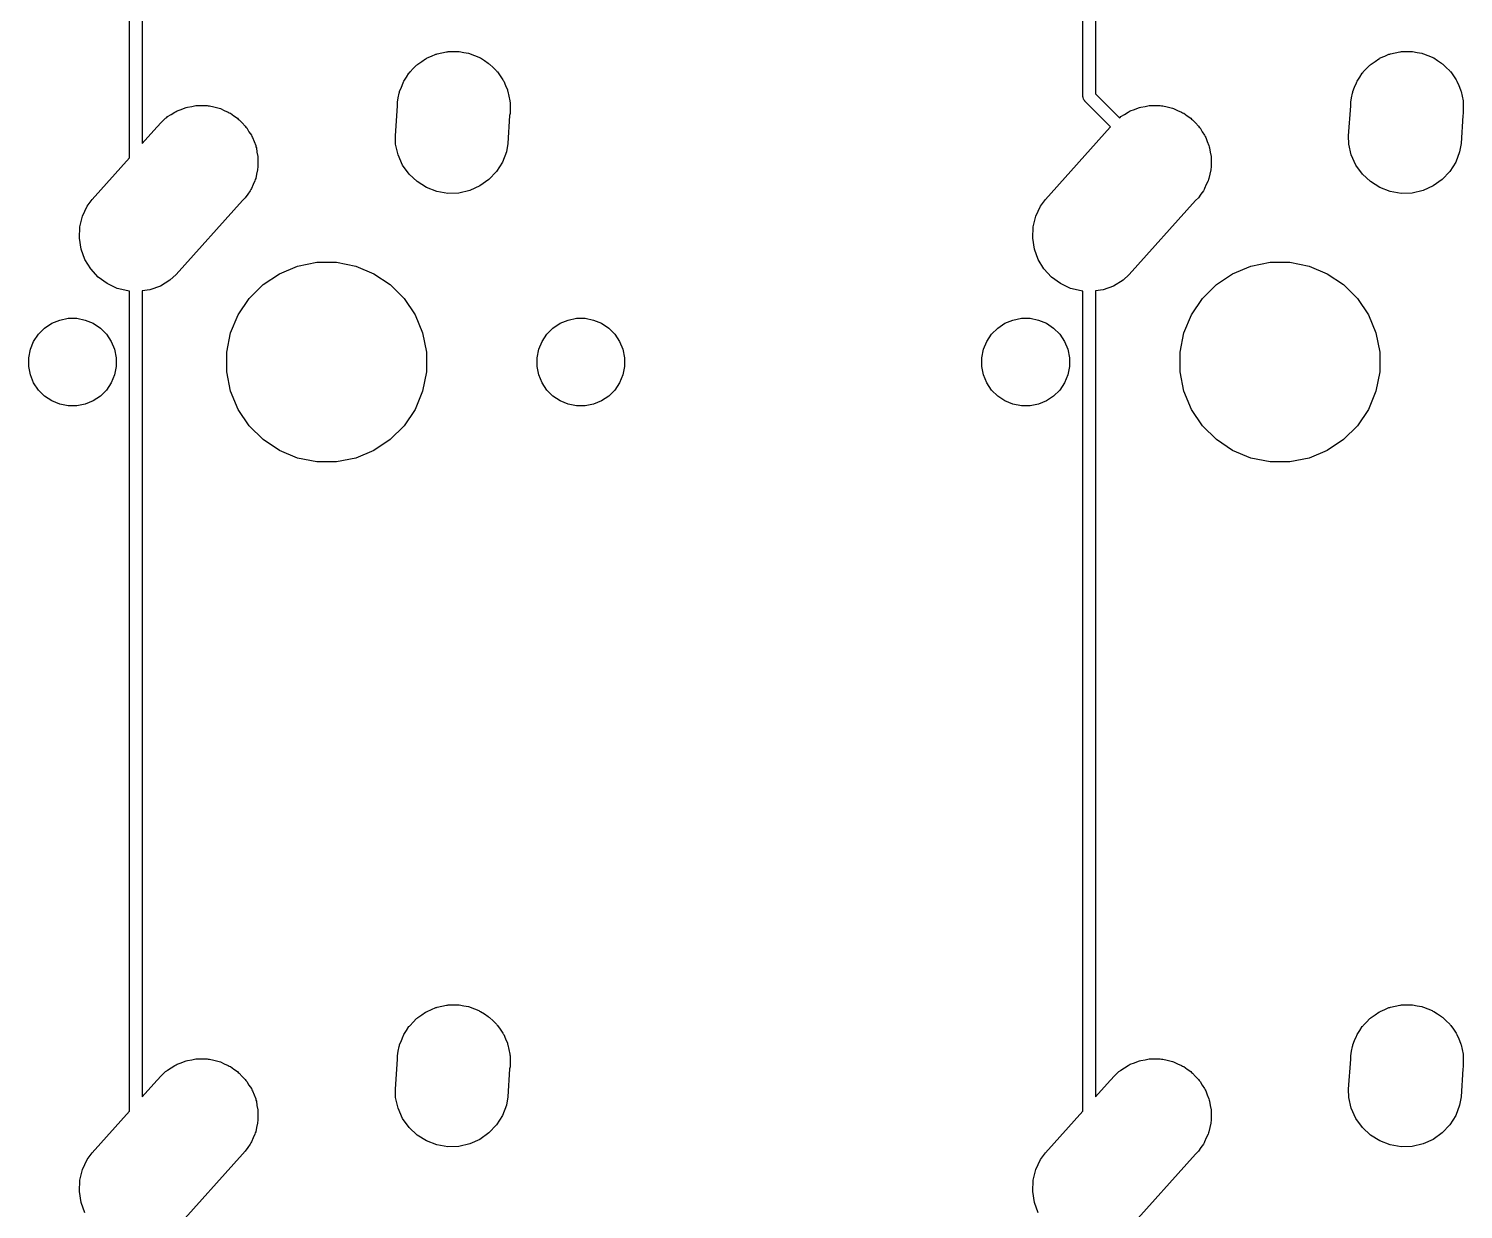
# Model space of a CAD drawing. Extents: x -26.1 to -7.5, y -7.6 to -2.2.
# Drawn here: x -26.079 to -24.951, y -5.636 to -4.708 of the extents above; entities that cross this region are included whole.
import ezdxf

# ---------------------------------------------------------------- set-up
doc = ezdxf.new("R2010")
doc.units = 0
doc.header["$MEASUREMENT"] = 0
doc.layers.add('BLACK', color=7, linetype='CONTINUOUS')

msp = doc.modelspace()

# ---------------------------------------------------------------- linework, layer by layer
at = {"layer": 'BLACK', "linetype": 'CONTINUOUS'}
for p, q in [((-26, -4.80925), (-26, -4.16411)), ((-25.99, -4.16404), (-25.99, -4.79811)), ((-25.25, -4.7607), (-25.25, -4.16411)), ((-25.24, -4.16404), (-25.24, -4.75887)), ((-25.7625, -4.72933), (-25.7592, -4.72781)), ((-25.7592, -4.72781), (-25.7585, -4.72766)), ((-25.7585, -4.72766), (-25.7579, -4.72741)), ((-25.7579, -4.72741), (-25.7543, -4.72669)), ((-25.7543, -4.72669), (-25.7507, -4.72586)), ((-25.7507, -4.72586), (-25.75, -4.72584)), ((-25.75, -4.72584), (-25.7494, -4.72571)), ((-25.7494, -4.72571), (-25.7456, -4.72571)), ((-25.7456, -4.72571), (-25.7419, -4.7256)), ((-25.7419, -4.7256), (-25.7413, -4.72571)), ((-25.7413, -4.72571), (-25.7406, -4.72571)), ((-25.7406, -4.72571), (-25.737, -4.72643)), ((-25.737, -4.72643), (-25.7333, -4.72705)), ((-25.7333, -4.72705), (-25.7327, -4.72728)), ((-25.7327, -4.72728), (-25.7321, -4.72741)), ((-25.7321, -4.72741), (-25.7286, -4.72883)), ((-25.7286, -4.72883), (-25.7252, -4.73015)), ((-25.0125, -4.72933), (-25.0092, -4.72781)), ((-25.0092, -4.72781), (-25.0085, -4.72766)), ((-25.0085, -4.72766), (-25.0079, -4.72741)), ((-25.0079, -4.72741), (-25.0043, -4.72669)), ((-25.0043, -4.72669), (-25.0007, -4.72586)), ((-25.0007, -4.72586), (-25, -4.72584)), ((-25, -4.72584), (-24.9994, -4.72571)), ((-24.9994, -4.72571), (-24.9956, -4.72571)), ((-24.9956, -4.72571), (-24.9919, -4.7256)), ((-24.9919, -4.7256), (-24.9913, -4.72571)), ((-24.9913, -4.72571), (-24.9906, -4.72571)), ((-24.9906, -4.72571), (-24.987, -4.72643)), ((-24.987, -4.72643), (-24.9833, -4.72705)), ((-24.9833, -4.72705), (-24.9827, -4.72728)), ((-24.9827, -4.72728), (-24.9821, -4.72741)), ((-24.9821, -4.72741), (-24.9786, -4.72883)), ((-24.9786, -4.72883), (-24.9752, -4.73015)), ((-25.7794, -4.74177), (-25.7768, -4.73914)), ((-25.7768, -4.73914), (-25.7742, -4.73644)), ((-25.7742, -4.73644), (-25.7737, -4.73606)), ((-25.7737, -4.73606), (-25.7732, -4.7356)), ((-25.7732, -4.7356), (-25.7701, -4.73353)), ((-25.7701, -4.73353), (-25.7671, -4.73138)), ((-25.7671, -4.73138), (-25.7665, -4.73111)), ((-25.7665, -4.73111), (-25.766, -4.73075)), ((-25.766, -4.73075), (-25.7625, -4.72933)), ((-25.7252, -4.73015), (-25.7246, -4.7305)), ((-25.7246, -4.7305), (-25.724, -4.73075)), ((-25.724, -4.73075), (-25.7209, -4.73281)), ((-25.7209, -4.73281), (-25.7178, -4.73478)), ((-25.7178, -4.73478), (-25.7173, -4.73523)), ((-25.7173, -4.73523), (-25.7168, -4.7356)), ((-25.7168, -4.7356), (-25.7141, -4.73822)), ((-25.7141, -4.73822), (-25.7114, -4.74077)), ((-25.0294, -4.74177), (-25.0268, -4.73914)), ((-25.0268, -4.73914), (-25.0242, -4.73644)), ((-25.0242, -4.73644), (-25.0237, -4.73606)), ((-25.0237, -4.73606), (-25.0232, -4.7356)), ((-25.0232, -4.7356), (-25.0201, -4.73353)), ((-25.0201, -4.73353), (-25.0171, -4.73138)), ((-25.0171, -4.73138), (-25.0165, -4.73111)), ((-25.0165, -4.73111), (-25.016, -4.73075)), ((-25.016, -4.73075), (-25.0125, -4.72933)), ((-24.9752, -4.73015), (-24.9746, -4.7305)), ((-24.9746, -4.7305), (-24.974, -4.73075)), ((-24.974, -4.73075), (-24.9709, -4.73281)), ((-24.9709, -4.73281), (-24.9678, -4.73478)), ((-24.9678, -4.73478), (-24.9673, -4.73523)), ((-24.9673, -4.73523), (-24.9668, -4.7356)), ((-24.9668, -4.7356), (-24.9641, -4.73822)), ((-24.9641, -4.73822), (-24.9614, -4.74077)), ((-25.7862, -4.75365), (-25.7848, -4.75018)), ((-25.7848, -4.75018), (-25.7845, -4.74963)), ((-25.7845, -4.74963), (-25.7843, -4.74902)), ((-25.7843, -4.74902), (-25.7822, -4.74593)), ((-25.7822, -4.74593), (-25.7802, -4.74279)), ((-25.7802, -4.74279), (-25.7798, -4.74231)), ((-25.7798, -4.74231), (-25.7794, -4.74177)), ((-25.7114, -4.74077), (-25.7111, -4.7413)), ((-25.7111, -4.7413), (-25.7106, -4.74177)), ((-25.7106, -4.74177), (-25.7085, -4.74485)), ((-25.7085, -4.74485), (-25.7064, -4.74788)), ((-25.7064, -4.74788), (-25.7061, -4.74848)), ((-25.7061, -4.74848), (-25.7057, -4.74902)), ((-25.7057, -4.74902), (-25.7043, -4.75245)), ((-25.0362, -4.75365), (-25.0348, -4.75018)), ((-25.0348, -4.75018), (-25.0345, -4.74963)), ((-25.0345, -4.74963), (-25.0343, -4.74902)), ((-25.0343, -4.74902), (-25.0322, -4.74593)), ((-25.0322, -4.74593), (-25.0302, -4.74279)), ((-25.0302, -4.74279), (-25.0298, -4.74231)), ((-25.0298, -4.74231), (-25.0294, -4.74177)), ((-24.9614, -4.74077), (-24.9611, -4.7413)), ((-24.9611, -4.7413), (-24.9606, -4.74177)), ((-24.9606, -4.74177), (-24.9585, -4.74485)), ((-24.9585, -4.74485), (-24.9564, -4.74788)), ((-24.9564, -4.74788), (-24.9561, -4.74848)), ((-24.9561, -4.74848), (-24.9557, -4.74902)), ((-24.9557, -4.74902), (-24.9543, -4.75245)), ((-25.7893, -4.76564), (-25.7886, -4.76199)), ((-25.7886, -4.76199), (-25.7879, -4.75833)), ((-25.7879, -4.75833), (-25.7877, -4.75772)), ((-25.7877, -4.75772), (-25.7876, -4.75708)), ((-25.7876, -4.75708), (-25.7862, -4.75365)), ((-25.7043, -4.75245), (-25.7028, -4.75584)), ((-25.7028, -4.75584), (-25.7027, -4.75648)), ((-25.7027, -4.75648), (-25.7024, -4.75708)), ((-25.7024, -4.75708), (-25.7017, -4.76072)), ((-25.7017, -4.76072), (-25.7009, -4.76434)), ((-25.25, -4.76094), (-25.25, -4.7607)), ((-25.2499, -4.76192), (-25.25, -4.76094)), ((-25.2496, -4.76287), (-25.2499, -4.76192)), ((-25.2493, -4.76356), (-25.2496, -4.76287)), ((-25.24, -4.75887), (-25.2211, -4.77776)), ((-25.0393, -4.76564), (-25.0386, -4.76199)), ((-25.0386, -4.76199), (-25.0379, -4.75833)), ((-25.0379, -4.75833), (-25.0377, -4.75772)), ((-25.0377, -4.75772), (-25.0376, -4.75708)), ((-25.0376, -4.75708), (-25.0362, -4.75365)), ((-24.9543, -4.75245), (-24.9528, -4.75584)), ((-24.9528, -4.75584), (-24.9527, -4.75648)), ((-24.9527, -4.75648), (-24.9524, -4.75708)), ((-24.9524, -4.75708), (-24.9517, -4.76072)), ((-24.9517, -4.76072), (-24.9509, -4.76434)), ((-25.9672, -4.77515), (-25.9644, -4.77327)), ((-25.9644, -4.77327), (-25.9635, -4.77289)), ((-25.9635, -4.77289), (-25.9627, -4.77238)), ((-25.9627, -4.77238), (-25.9595, -4.77123)), ((-25.9595, -4.77123), (-25.9563, -4.76993)), ((-25.9563, -4.76993), (-25.9554, -4.76974)), ((-25.9554, -4.76974), (-25.9545, -4.7694)), ((-25.9545, -4.7694), (-25.9511, -4.76889)), ((-25.9511, -4.76889), (-25.9478, -4.76823)), ((-25.9478, -4.76823), (-25.9468, -4.76823)), ((-25.9468, -4.76823), (-25.9458, -4.76808)), ((-25.9458, -4.76808), (-25.9424, -4.76823)), ((-25.9424, -4.76823), (-25.9391, -4.76823)), ((-25.9391, -4.76823), (-25.9381, -4.76842)), ((-25.9381, -4.76842), (-25.9371, -4.76846)), ((-25.9371, -4.76846), (-25.9338, -4.76927)), ((-25.9338, -4.76927), (-25.9305, -4.76993)), ((-25.9305, -4.76993), (-25.9296, -4.77031)), ((-25.9296, -4.77031), (-25.9286, -4.77054)), ((-25.9286, -4.77054), (-25.9256, -4.77197)), ((-25.9256, -4.77197), (-25.9224, -4.77327)), ((-25.9224, -4.77327), (-25.9216, -4.77382)), ((-25.9216, -4.77382), (-25.9207, -4.77423)), ((-25.9207, -4.77423), (-25.918, -4.77624)), ((-25.7909, -4.79196), (-25.7893, -4.76847)), ((-25.7893, -4.76847), (-25.7893, -4.76564)), ((-25.7007, -4.77436), (-25.701, -4.77587)), ((-25.7009, -4.76434), (-25.7008, -4.765)), ((-25.7008, -4.765), (-25.7007, -4.76564)), ((-25.7007, -4.76564), (-25.7007, -4.76935)), ((-25.7007, -4.76935), (-25.7007, -4.77088)), ((-25.7007, -4.77088), (-25.7007, -4.77153)), ((-25.7007, -4.77153), (-25.7007, -4.77436)), ((-25.2492, -4.76374), (-25.2493, -4.76356)), ((-25.2486, -4.7645), (-25.2492, -4.76374)), ((-25.2484, -4.76465), (-25.2486, -4.7645)), ((-25.2282, -4.78483), (-25.2484, -4.76465)), ((-25.2172, -4.77515), (-25.2144, -4.77327)), ((-25.2144, -4.77327), (-25.2135, -4.77289)), ((-25.2135, -4.77289), (-25.2127, -4.77238)), ((-25.2127, -4.77238), (-25.2095, -4.77123)), ((-25.2095, -4.77123), (-25.2063, -4.76993)), ((-25.2063, -4.76993), (-25.2054, -4.76974)), ((-25.2054, -4.76974), (-25.2045, -4.7694)), ((-25.2045, -4.7694), (-25.2011, -4.76889)), ((-25.2011, -4.76889), (-25.1978, -4.76823)), ((-25.1978, -4.76823), (-25.1968, -4.76823)), ((-25.1968, -4.76823), (-25.1958, -4.76808)), ((-25.1958, -4.76808), (-25.1924, -4.76823)), ((-25.1924, -4.76823), (-25.1891, -4.76823)), ((-25.1891, -4.76823), (-25.1881, -4.76842)), ((-25.1881, -4.76842), (-25.1871, -4.76846)), ((-25.1871, -4.76846), (-25.1838, -4.76927)), ((-25.1838, -4.76927), (-25.1805, -4.76993)), ((-25.1805, -4.76993), (-25.1796, -4.77031)), ((-25.1796, -4.77031), (-25.1786, -4.77054)), ((-25.1786, -4.77054), (-25.1756, -4.77197)), ((-25.1756, -4.77197), (-25.1724, -4.77327)), ((-25.1724, -4.77327), (-25.1716, -4.77382)), ((-25.1716, -4.77382), (-25.1707, -4.77423)), ((-25.1707, -4.77423), (-25.168, -4.77624)), ((-25.0409, -4.79196), (-25.0393, -4.76847)), ((-25.0393, -4.76847), (-25.0393, -4.76564)), ((-24.9507, -4.77436), (-24.951, -4.77587)), ((-24.9509, -4.76434), (-24.9508, -4.765)), ((-24.9508, -4.765), (-24.9507, -4.76564)), ((-24.9507, -4.76564), (-24.9507, -4.76935)), ((-24.9507, -4.76935), (-24.9507, -4.77088)), ((-24.9507, -4.77088), (-24.9507, -4.77153)), ((-24.9507, -4.77153), (-24.9507, -4.77436)), ((-25.99, -4.79811), (-25.9785, -4.78529)), ((-25.9785, -4.78529), (-25.9778, -4.78429)), ((-25.9778, -4.78429), (-25.9756, -4.78205)), ((-25.9756, -4.78205), (-25.9749, -4.78132)), ((-25.9749, -4.78132), (-25.9741, -4.78051)), ((-25.9741, -4.78051), (-25.9717, -4.77812)), ((-25.9717, -4.77812), (-25.9708, -4.77757)), ((-25.9708, -4.77757), (-25.9701, -4.77691)), ((-25.9701, -4.77691), (-25.9672, -4.77515)), ((-25.918, -4.77624), (-25.9152, -4.77812)), ((-25.9152, -4.77812), (-25.9145, -4.77881)), ((-25.9145, -4.77881), (-25.9137, -4.77939)), ((-25.9137, -4.77939), (-25.9114, -4.78189)), ((-25.9114, -4.78189), (-25.909, -4.78429)), ((-25.909, -4.78429), (-25.9085, -4.7851)), ((-25.9085, -4.7851), (-25.9078, -4.78583)), ((-25.701, -4.77587), (-25.7025, -4.79805)), ((-25.2794, -4.84204), (-25.2285, -4.78529)), ((-25.2285, -4.78529), (-25.2282, -4.78483)), ((-25.2211, -4.77776), (-25.2208, -4.77757)), ((-25.2208, -4.77757), (-25.2201, -4.77691)), ((-25.2201, -4.77691), (-25.2172, -4.77515)), ((-25.168, -4.77624), (-25.1652, -4.77812)), ((-25.1652, -4.77812), (-25.1645, -4.77881)), ((-25.1645, -4.77881), (-25.1637, -4.77939)), ((-25.1637, -4.77939), (-25.1614, -4.78189)), ((-25.1614, -4.78189), (-25.159, -4.78429)), ((-25.159, -4.78429), (-25.1585, -4.7851)), ((-25.1585, -4.7851), (-25.1578, -4.78583)), ((-24.951, -4.77587), (-24.9525, -4.79805)), ((-25.9078, -4.78583), (-25.9061, -4.78873)), ((-25.9061, -4.78873), (-25.9042, -4.79154)), ((-25.9042, -4.79154), (-25.9038, -4.79245)), ((-25.9038, -4.79245), (-25.9033, -4.79329)), ((-25.9033, -4.79329), (-25.9021, -4.79647)), ((-25.9021, -4.79647), (-25.9008, -4.7996)), ((-25.7907, -4.79849), (-25.7909, -4.79196)), ((-25.1578, -4.78583), (-25.1561, -4.78873)), ((-25.1561, -4.78873), (-25.1542, -4.79154)), ((-25.1542, -4.79154), (-25.1538, -4.79245)), ((-25.1538, -4.79245), (-25.1533, -4.79329)), ((-25.1533, -4.79329), (-25.1521, -4.79647)), ((-25.1521, -4.79647), (-25.1508, -4.7996)), ((-25.0407, -4.79849), (-25.0409, -4.79196)), ((-25.9008, -4.7996), (-25.9006, -4.80056)), ((-25.9006, -4.80056), (-25.9003, -4.80149)), ((-25.9003, -4.80149), (-25.8998, -4.80484)), ((-25.8998, -4.80484), (-25.8991, -4.80816)), ((-25.8991, -4.80816), (-25.8991, -4.80914)), ((-25.7888, -4.807), (-25.7907, -4.79849)), ((-25.7852, -4.81496), (-25.7888, -4.807)), ((-25.7036, -4.8045), (-25.7067, -4.81265)), ((-25.7025, -4.79805), (-25.7036, -4.8045)), ((-25.1508, -4.7996), (-25.1506, -4.80056)), ((-25.1506, -4.80056), (-25.1503, -4.80149)), ((-25.1503, -4.80149), (-25.1498, -4.80484)), ((-25.1498, -4.80484), (-25.1491, -4.80816)), ((-25.1491, -4.80816), (-25.1491, -4.80914)), ((-25.0388, -4.807), (-25.0407, -4.79849)), ((-25.0352, -4.81496), (-25.0388, -4.807)), ((-24.9536, -4.8045), (-24.9567, -4.81265)), ((-24.9525, -4.79805), (-24.9536, -4.8045)), ((-26.0294, -4.84204), (-26, -4.80925)), ((-25.8994, -4.81883), (-25.9002, -4.82212)), ((-25.8993, -4.81785), (-25.8994, -4.81883)), ((-25.8991, -4.81688), (-25.8993, -4.81785)), ((-25.8991, -4.80914), (-25.899, -4.81011)), ((-25.899, -4.81011), (-25.8991, -4.8135)), ((-25.8991, -4.8135), (-25.8991, -4.81688)), ((-25.7801, -4.82207), (-25.7852, -4.81496)), ((-25.7067, -4.81265), (-25.7114, -4.82005)), ((-25.1494, -4.81883), (-25.1502, -4.82212)), ((-25.1493, -4.81785), (-25.1494, -4.81883)), ((-25.1491, -4.81688), (-25.1493, -4.81785)), ((-25.1491, -4.80914), (-25.149, -4.81011)), ((-25.149, -4.81011), (-25.1491, -4.8135)), ((-25.1491, -4.8135), (-25.1491, -4.81688)), ((-25.0301, -4.82207), (-25.0352, -4.81496)), ((-24.9567, -4.81265), (-24.9614, -4.82005)), ((-25.9029, -4.83037), (-25.9042, -4.8335)), ((-25.9014, -4.8273), (-25.9029, -4.83037)), ((-25.9012, -4.82635), (-25.9014, -4.8273)), ((-25.9008, -4.82544), (-25.9012, -4.82635)), ((-25.9002, -4.82212), (-25.9008, -4.82544)), ((-25.7738, -4.82805), (-25.7801, -4.82207)), ((-25.7664, -4.83268), (-25.7738, -4.82805)), ((-25.7173, -4.8264), (-25.7245, -4.83145)), ((-25.7114, -4.82005), (-25.7173, -4.8264)), ((-25.1529, -4.83037), (-25.1542, -4.8335)), ((-25.1514, -4.8273), (-25.1529, -4.83037)), ((-25.1512, -4.82635), (-25.1514, -4.8273)), ((-25.1508, -4.82544), (-25.1512, -4.82635)), ((-25.1502, -4.82212), (-25.1508, -4.82544)), ((-25.0238, -4.82805), (-25.0301, -4.82207)), ((-25.0164, -4.83268), (-25.0238, -4.82805)), ((-24.9673, -4.8264), (-24.9745, -4.83145)), ((-24.9614, -4.82005), (-24.9673, -4.8264)), ((-26.0333, -4.84731), (-26.0294, -4.84204)), ((-25.909, -4.84075), (-25.9113, -4.84299)), ((-25.9071, -4.83794), (-25.909, -4.84075)), ((-25.9051, -4.83521), (-25.9071, -4.83794)), ((-25.9047, -4.83432), (-25.9051, -4.83521)), ((-25.9042, -4.8335), (-25.9047, -4.83432)), ((-25.7582, -4.83578), (-25.7664, -4.83268)), ((-25.7496, -4.83723), (-25.7582, -4.83578)), ((-25.7409, -4.83698), (-25.7496, -4.83723)), ((-25.7324, -4.83503), (-25.7409, -4.83698)), ((-25.7245, -4.83145), (-25.7324, -4.83503)), ((-25.2833, -4.84731), (-25.2794, -4.84204)), ((-25.159, -4.84075), (-25.1613, -4.84299)), ((-25.1571, -4.83794), (-25.159, -4.84075)), ((-25.1551, -4.83521), (-25.1571, -4.83794)), ((-25.1547, -4.83432), (-25.1551, -4.83521)), ((-25.1542, -4.8335), (-25.1547, -4.83432)), ((-25.0082, -4.83578), (-25.0164, -4.83268)), ((-24.9996, -4.83723), (-25.0082, -4.83578)), ((-24.9909, -4.83698), (-24.9996, -4.83723)), ((-24.9824, -4.83503), (-24.9909, -4.83698)), ((-24.9745, -4.83145), (-24.9824, -4.83503)), ((-26.037, -4.85522), (-26.0333, -4.84731)), ((-25.9113, -4.84299), (-25.9635, -4.9012)), ((-25.287, -4.85522), (-25.2833, -4.84731)), ((-25.1613, -4.84299), (-25.2135, -4.9012)), ((-26.0394, -4.87241), (-26.0391, -4.86369)), ((-26.0391, -4.86369), (-26.037, -4.85522)), ((-25.2894, -4.87241), (-25.2891, -4.86369)), ((-25.2891, -4.86369), (-25.287, -4.85522)), ((-26.0381, -4.88103), (-26.0394, -4.87241)), ((-25.2881, -4.88103), (-25.2894, -4.87241)), ((-26.0351, -4.88923), (-26.0381, -4.88103)), ((-25.2851, -4.88923), (-25.2881, -4.88103)), ((-26.0306, -4.89669), (-26.0351, -4.88923)), ((-26.0247, -4.90313), (-26.0306, -4.89669)), ((-25.8822, -4.90043), (-25.8679, -4.89452)), ((-25.8679, -4.89452), (-25.8527, -4.8915)), ((-25.8527, -4.8915), (-25.8373, -4.8915)), ((-25.8373, -4.8915), (-25.8221, -4.89452)), ((-25.8221, -4.89452), (-25.8078, -4.90043)), ((-25.2806, -4.89669), (-25.2851, -4.88923)), ((-25.2747, -4.90313), (-25.2806, -4.89669)), ((-25.1322, -4.90043), (-25.1179, -4.89452)), ((-25.1179, -4.89452), (-25.1027, -4.8915)), ((-25.1027, -4.8915), (-25.0873, -4.8915)), ((-25.0873, -4.8915), (-25.0721, -4.89452)), ((-25.0721, -4.89452), (-25.0578, -4.90043)), ((-26.0177, -4.90829), (-26.0247, -4.90313)), ((-26.0098, -4.91198), (-26.0177, -4.90829)), ((-25.9683, -4.90561), (-25.9758, -4.91014)), ((-25.9635, -4.9012), (-25.9683, -4.90561)), ((-25.906, -4.91996), (-25.895, -4.90903)), ((-25.895, -4.90903), (-25.8822, -4.90043)), ((-25.8078, -4.90043), (-25.795, -4.90903)), ((-25.795, -4.90903), (-25.784, -4.91996)), ((-25.2677, -4.90829), (-25.2747, -4.90313)), ((-25.2598, -4.91198), (-25.2677, -4.90829)), ((-25.2183, -4.90561), (-25.2258, -4.91014)), ((-25.2135, -4.9012), (-25.2183, -4.90561)), ((-25.156, -4.91996), (-25.145, -4.90903)), ((-25.145, -4.90903), (-25.1322, -4.90043)), ((-25.0578, -4.90043), (-25.045, -4.90903)), ((-25.045, -4.90903), (-25.034, -4.91996)), ((-26.0013, -4.91406), (-26.0098, -4.91198)), ((-26, -4.91411), (-26.0013, -4.91406)), ((-26, -5.55925), (-26, -4.91411)), ((-25.984, -4.91312), (-25.99, -4.91404)), ((-25.99, -4.91404), (-25.99, -5.54811)), ((-25.9758, -4.91014), (-25.984, -4.91312)), ((-25.9146, -4.93282), (-25.906, -4.91996)), ((-25.784, -4.91996), (-25.7754, -4.93282)), ((-25.2513, -4.91406), (-25.2598, -4.91198)), ((-25.25, -4.91411), (-25.2513, -4.91406)), ((-25.25, -5.55925), (-25.25, -4.91411)), ((-25.234, -4.91312), (-25.24, -4.91404)), ((-25.24, -4.91404), (-25.24, -5.54811)), ((-25.2258, -4.91014), (-25.234, -4.91312)), ((-25.1646, -4.93282), (-25.156, -4.91996)), ((-25.034, -4.91996), (-25.0254, -4.93282)), ((-26.0718, -4.94804), (-26.067, -4.94324)), ((-26.067, -4.94324), (-26.0613, -4.93947)), ((-26.0613, -4.93947), (-26.055, -4.93688)), ((-26.055, -4.93688), (-26.0484, -4.93555)), ((-26.0484, -4.93555), (-26.0416, -4.93555)), ((-26.0416, -4.93555), (-26.035, -4.93688)), ((-26.035, -4.93688), (-26.0287, -4.93947)), ((-26.0287, -4.93947), (-26.023, -4.94324)), ((-26.023, -4.94324), (-26.0182, -4.94804)), ((-25.9205, -4.9471), (-25.9146, -4.93282)), ((-25.7754, -4.93282), (-25.7695, -4.9471)), ((-25.6718, -4.94804), (-25.667, -4.94324)), ((-25.667, -4.94324), (-25.6613, -4.93947)), ((-25.6613, -4.93947), (-25.655, -4.93688)), ((-25.655, -4.93688), (-25.6484, -4.93555)), ((-25.6484, -4.93555), (-25.6416, -4.93555)), ((-25.6416, -4.93555), (-25.635, -4.93688)), ((-25.635, -4.93688), (-25.6287, -4.93947)), ((-25.6287, -4.93947), (-25.623, -4.94324)), ((-25.623, -4.94324), (-25.6182, -4.94804)), ((-25.3218, -4.94804), (-25.317, -4.94324)), ((-25.317, -4.94324), (-25.3113, -4.93947)), ((-25.3113, -4.93947), (-25.305, -4.93688)), ((-25.305, -4.93688), (-25.2984, -4.93555)), ((-25.2984, -4.93555), (-25.2916, -4.93555)), ((-25.2916, -4.93555), (-25.285, -4.93688)), ((-25.285, -4.93688), (-25.2787, -4.93947)), ((-25.2787, -4.93947), (-25.273, -4.94324)), ((-25.273, -4.94324), (-25.2682, -4.94804)), ((-25.1705, -4.9471), (-25.1646, -4.93282)), ((-25.0254, -4.93282), (-25.0195, -4.9471)), ((-26.0781, -4.95995), (-26.0755, -4.95368)), ((-26.0755, -4.95368), (-26.0718, -4.94804)), ((-26.0182, -4.94804), (-26.0145, -4.95368)), ((-26.0145, -4.95368), (-26.0119, -4.95995)), ((-25.9235, -4.96227), (-25.9205, -4.9471)), ((-25.7695, -4.9471), (-25.7665, -4.96227)), ((-25.6781, -4.95995), (-25.6755, -4.95368)), ((-25.6755, -4.95368), (-25.6718, -4.94804)), ((-25.6182, -4.94804), (-25.6145, -4.95368)), ((-25.6145, -4.95368), (-25.6119, -4.95995)), ((-25.3281, -4.95995), (-25.3255, -4.95368)), ((-25.3255, -4.95368), (-25.3218, -4.94804)), ((-25.2682, -4.94804), (-25.2645, -4.95368)), ((-25.2645, -4.95368), (-25.2619, -4.95995)), ((-25.1735, -4.96227), (-25.1705, -4.9471)), ((-25.0195, -4.9471), (-25.0165, -4.96227)), ((-26.0794, -4.96661), (-26.0781, -4.95995)), ((-26.0119, -4.95995), (-26.0106, -4.96661)), ((-25.9235, -4.97773), (-25.9235, -4.96227)), ((-25.7665, -4.96227), (-25.7665, -4.97773)), ((-25.6794, -4.96661), (-25.6781, -4.95995)), ((-25.6119, -4.95995), (-25.6106, -4.96661)), ((-25.3294, -4.96661), (-25.3281, -4.95995)), ((-25.2619, -4.95995), (-25.2606, -4.96661)), ((-25.1735, -4.97773), (-25.1735, -4.96227)), ((-25.0165, -4.96227), (-25.0165, -4.97773)), ((-26.0794, -4.97339), (-26.0794, -4.96661)), ((-26.0781, -4.98005), (-26.0794, -4.97339)), ((-26.0106, -4.97339), (-26.0119, -4.98005)), ((-26.0106, -4.96661), (-26.0106, -4.97339)), ((-25.6794, -4.97339), (-25.6794, -4.96661)), ((-25.6781, -4.98005), (-25.6794, -4.97339)), ((-25.6106, -4.97339), (-25.6119, -4.98005)), ((-25.6106, -4.96661), (-25.6106, -4.97339)), ((-25.3294, -4.97339), (-25.3294, -4.96661)), ((-25.3281, -4.98005), (-25.3294, -4.97339)), ((-25.2606, -4.97339), (-25.2619, -4.98005)), ((-25.2606, -4.96661), (-25.2606, -4.97339)), ((-26.0755, -4.98632), (-26.0781, -4.98005)), ((-26.0718, -4.99196), (-26.0755, -4.98632)), ((-26.0145, -4.98632), (-26.0182, -4.99196)), ((-26.0119, -4.98005), (-26.0145, -4.98632)), ((-25.9205, -4.9929), (-25.9235, -4.97773)), ((-25.7665, -4.97773), (-25.7695, -4.9929)), ((-25.6755, -4.98632), (-25.6781, -4.98005)), ((-25.6718, -4.99196), (-25.6755, -4.98632)), ((-25.6145, -4.98632), (-25.6182, -4.99196)), ((-25.6119, -4.98005), (-25.6145, -4.98632)), ((-25.3255, -4.98632), (-25.3281, -4.98005)), ((-25.3218, -4.99196), (-25.3255, -4.98632)), ((-25.2645, -4.98632), (-25.2682, -4.99196)), ((-25.2619, -4.98005), (-25.2645, -4.98632)), ((-25.1705, -4.9929), (-25.1735, -4.97773)), ((-25.0165, -4.97773), (-25.0195, -4.9929)), ((-26.067, -4.99676), (-26.0718, -4.99196)), ((-26.0613, -5.00053), (-26.067, -4.99676)), ((-26.023, -4.99676), (-26.0287, -5.00053)), ((-26.0182, -4.99196), (-26.023, -4.99676)), ((-25.9146, -5.00718), (-25.9205, -4.9929)), ((-25.7695, -4.9929), (-25.7754, -5.00718)), ((-25.667, -4.99676), (-25.6718, -4.99196)), ((-25.6613, -5.00053), (-25.667, -4.99676)), ((-25.623, -4.99676), (-25.6287, -5.00053)), ((-25.6182, -4.99196), (-25.623, -4.99676)), ((-25.317, -4.99676), (-25.3218, -4.99196)), ((-25.3113, -5.00053), (-25.317, -4.99676)), ((-25.273, -4.99676), (-25.2787, -5.00053)), ((-25.2682, -4.99196), (-25.273, -4.99676)), ((-25.1646, -5.00718), (-25.1705, -4.9929)), ((-25.0195, -4.9929), (-25.0254, -5.00718)), ((-26.055, -5.00312), (-26.0613, -5.00053)), ((-26.0484, -5.00445), (-26.055, -5.00312)), ((-26.0416, -5.00445), (-26.0484, -5.00445)), ((-26.035, -5.00312), (-26.0416, -5.00445)), ((-26.0287, -5.00053), (-26.035, -5.00312)), ((-25.906, -5.02004), (-25.9146, -5.00718)), ((-25.7754, -5.00718), (-25.784, -5.02004)), ((-25.655, -5.00312), (-25.6613, -5.00053)), ((-25.6484, -5.00445), (-25.655, -5.00312)), ((-25.6416, -5.00445), (-25.6484, -5.00445)), ((-25.635, -5.00312), (-25.6416, -5.00445)), ((-25.6287, -5.00053), (-25.635, -5.00312)), ((-25.305, -5.00312), (-25.3113, -5.00053)), ((-25.2984, -5.00445), (-25.305, -5.00312)), ((-25.2916, -5.00445), (-25.2984, -5.00445)), ((-25.285, -5.00312), (-25.2916, -5.00445)), ((-25.2787, -5.00053), (-25.285, -5.00312)), ((-25.156, -5.02004), (-25.1646, -5.00718)), ((-25.0254, -5.00718), (-25.034, -5.02004)), ((-25.895, -5.03097), (-25.906, -5.02004)), ((-25.784, -5.02004), (-25.795, -5.03097)), ((-25.145, -5.03097), (-25.156, -5.02004)), ((-25.034, -5.02004), (-25.045, -5.03097)), ((-25.8822, -5.03957), (-25.895, -5.03097)), ((-25.795, -5.03097), (-25.8078, -5.03957)), ((-25.1322, -5.03957), (-25.145, -5.03097)), ((-25.045, -5.03097), (-25.0578, -5.03957)), ((-25.8679, -5.04548), (-25.8822, -5.03957)), ((-25.8078, -5.03957), (-25.8221, -5.04548)), ((-25.1179, -5.04548), (-25.1322, -5.03957)), ((-25.0578, -5.03957), (-25.0721, -5.04548)), ((-25.8527, -5.0485), (-25.8679, -5.04548)), ((-25.8373, -5.0485), (-25.8527, -5.0485)), ((-25.8221, -5.04548), (-25.8373, -5.0485)), ((-25.1027, -5.0485), (-25.1179, -5.04548)), ((-25.0873, -5.0485), (-25.1027, -5.0485)), ((-25.0721, -5.04548), (-25.0873, -5.0485)), ((-25.7732, -5.4856), (-25.7701, -5.48353)), ((-25.7701, -5.48353), (-25.7671, -5.48138)), ((-25.7671, -5.48138), (-25.7665, -5.48111)), ((-25.7665, -5.48111), (-25.766, -5.48075)), ((-25.766, -5.48075), (-25.7625, -5.47933)), ((-25.7625, -5.47933), (-25.7592, -5.47781)), ((-25.7592, -5.47781), (-25.7585, -5.47766)), ((-25.7585, -5.47766), (-25.7579, -5.47741)), ((-25.7579, -5.47741), (-25.7543, -5.47669)), ((-25.7543, -5.47669), (-25.7507, -5.47586)), ((-25.7507, -5.47586), (-25.75, -5.47584)), ((-25.75, -5.47584), (-25.7494, -5.47571)), ((-25.7494, -5.47571), (-25.7456, -5.47571)), ((-25.7456, -5.47571), (-25.7419, -5.4756)), ((-25.7419, -5.4756), (-25.7413, -5.47571)), ((-25.7413, -5.47571), (-25.7406, -5.47571)), ((-25.7406, -5.47571), (-25.737, -5.47643)), ((-25.737, -5.47643), (-25.7333, -5.47705)), ((-25.7333, -5.47705), (-25.7327, -5.47728)), ((-25.7327, -5.47728), (-25.7321, -5.47741)), ((-25.7321, -5.47741), (-25.7286, -5.47883)), ((-25.7286, -5.47883), (-25.7252, -5.48015)), ((-25.7252, -5.48015), (-25.7246, -5.4805)), ((-25.7246, -5.4805), (-25.724, -5.48075)), ((-25.724, -5.48075), (-25.7209, -5.48281)), ((-25.7209, -5.48281), (-25.7178, -5.48478)), ((-25.7178, -5.48478), (-25.7173, -5.48523)), ((-25.7173, -5.48523), (-25.7168, -5.4856)), ((-25.0232, -5.4856), (-25.0201, -5.48353)), ((-25.0201, -5.48353), (-25.0171, -5.48138)), ((-25.0171, -5.48138), (-25.0165, -5.48111)), ((-25.0165, -5.48111), (-25.016, -5.48075)), ((-25.016, -5.48075), (-25.0125, -5.47933)), ((-25.0125, -5.47933), (-25.0092, -5.47781)), ((-25.0092, -5.47781), (-25.0085, -5.47766)), ((-25.0085, -5.47766), (-25.0079, -5.47741)), ((-25.0079, -5.47741), (-25.0043, -5.47669)), ((-25.0043, -5.47669), (-25.0007, -5.47586)), ((-25.0007, -5.47586), (-25, -5.47584)), ((-25, -5.47584), (-24.9994, -5.47571)), ((-24.9994, -5.47571), (-24.9956, -5.47571)), ((-24.9956, -5.47571), (-24.9919, -5.4756)), ((-24.9919, -5.4756), (-24.9913, -5.47571)), ((-24.9913, -5.47571), (-24.9906, -5.47571)), ((-24.9906, -5.47571), (-24.987, -5.47643)), ((-24.987, -5.47643), (-24.9833, -5.47705)), ((-24.9833, -5.47705), (-24.9827, -5.47728)), ((-24.9827, -5.47728), (-24.9821, -5.47741)), ((-24.9821, -5.47741), (-24.9786, -5.47883)), ((-24.9786, -5.47883), (-24.9752, -5.48015)), ((-24.9752, -5.48015), (-24.9746, -5.4805)), ((-24.9746, -5.4805), (-24.974, -5.48075)), ((-24.974, -5.48075), (-24.9709, -5.48281)), ((-24.9709, -5.48281), (-24.9678, -5.48478)), ((-24.9678, -5.48478), (-24.9673, -5.48523)), ((-24.9673, -5.48523), (-24.9668, -5.4856)), ((-25.7843, -5.49902), (-25.7822, -5.49593)), ((-25.7822, -5.49593), (-25.7802, -5.49279)), ((-25.7802, -5.49279), (-25.7798, -5.49231)), ((-25.7798, -5.49231), (-25.7794, -5.49177)), ((-25.7794, -5.49177), (-25.7768, -5.48914)), ((-25.7768, -5.48914), (-25.7742, -5.48644)), ((-25.7742, -5.48644), (-25.7737, -5.48606)), ((-25.7737, -5.48606), (-25.7732, -5.4856)), ((-25.7168, -5.4856), (-25.7141, -5.48822)), ((-25.7141, -5.48822), (-25.7114, -5.49077)), ((-25.7114, -5.49077), (-25.7111, -5.4913)), ((-25.7111, -5.4913), (-25.7106, -5.49177)), ((-25.7106, -5.49177), (-25.7085, -5.49485)), ((-25.7085, -5.49485), (-25.7064, -5.49788)), ((-25.0343, -5.49902), (-25.0322, -5.49593)), ((-25.0322, -5.49593), (-25.0302, -5.49279)), ((-25.0302, -5.49279), (-25.0298, -5.49231)), ((-25.0298, -5.49231), (-25.0294, -5.49177)), ((-25.0294, -5.49177), (-25.0268, -5.48914)), ((-25.0268, -5.48914), (-25.0242, -5.48644)), ((-25.0242, -5.48644), (-25.0237, -5.48606)), ((-25.0237, -5.48606), (-25.0232, -5.4856)), ((-24.9668, -5.4856), (-24.9641, -5.48822)), ((-24.9641, -5.48822), (-24.9614, -5.49077)), ((-24.9614, -5.49077), (-24.9611, -5.4913)), ((-24.9611, -5.4913), (-24.9606, -5.49177)), ((-24.9606, -5.49177), (-24.9585, -5.49485)), ((-24.9585, -5.49485), (-24.9564, -5.49788)), ((-25.7879, -5.50833), (-25.7877, -5.50772)), ((-25.7877, -5.50772), (-25.7876, -5.50708)), ((-25.7876, -5.50708), (-25.7862, -5.50365)), ((-25.7862, -5.50365), (-25.7848, -5.50018)), ((-25.7848, -5.50018), (-25.7845, -5.49963)), ((-25.7845, -5.49963), (-25.7843, -5.49902)), ((-25.7064, -5.49788), (-25.7061, -5.49848)), ((-25.7061, -5.49848), (-25.7057, -5.49902)), ((-25.7057, -5.49902), (-25.7043, -5.50245)), ((-25.7043, -5.50245), (-25.7028, -5.50584)), ((-25.7028, -5.50584), (-25.7027, -5.50648)), ((-25.7027, -5.50648), (-25.7024, -5.50708)), ((-25.7024, -5.50708), (-25.7017, -5.51072)), ((-25.0379, -5.50833), (-25.0377, -5.50772)), ((-25.0377, -5.50772), (-25.0376, -5.50708)), ((-25.0376, -5.50708), (-25.0362, -5.50365)), ((-25.0362, -5.50365), (-25.0348, -5.50018)), ((-25.0348, -5.50018), (-25.0345, -5.49963)), ((-25.0345, -5.49963), (-25.0343, -5.49902)), ((-24.9564, -5.49788), (-24.9561, -5.49848)), ((-24.9561, -5.49848), (-24.9557, -5.49902)), ((-24.9557, -5.49902), (-24.9543, -5.50245)), ((-24.9543, -5.50245), (-24.9528, -5.50584)), ((-24.9528, -5.50584), (-24.9527, -5.50648)), ((-24.9527, -5.50648), (-24.9524, -5.50708)), ((-24.9524, -5.50708), (-24.9517, -5.51072)), ((-25.9545, -5.5194), (-25.9511, -5.51889)), ((-25.9511, -5.51889), (-25.9478, -5.51823)), ((-25.9478, -5.51823), (-25.9468, -5.51823)), ((-25.9468, -5.51823), (-25.9458, -5.51808)), ((-25.9458, -5.51808), (-25.9424, -5.51823)), ((-25.9424, -5.51823), (-25.9391, -5.51823)), ((-25.9391, -5.51823), (-25.9381, -5.51842)), ((-25.9381, -5.51842), (-25.9371, -5.51846)), ((-25.9371, -5.51846), (-25.9338, -5.51927)), ((-25.9338, -5.51927), (-25.9305, -5.51993)), ((-25.7909, -5.54196), (-25.7893, -5.51847)), ((-25.7893, -5.51564), (-25.7886, -5.51199)), ((-25.7893, -5.51847), (-25.7893, -5.51564)), ((-25.7886, -5.51199), (-25.7879, -5.50833)), ((-25.7017, -5.51072), (-25.7009, -5.51434)), ((-25.7009, -5.51434), (-25.7008, -5.515)), ((-25.7008, -5.515), (-25.7007, -5.51564)), ((-25.7007, -5.51564), (-25.7007, -5.51935)), ((-25.2045, -5.5194), (-25.2011, -5.51889)), ((-25.2011, -5.51889), (-25.1978, -5.51823)), ((-25.1978, -5.51823), (-25.1968, -5.51823)), ((-25.1968, -5.51823), (-25.1958, -5.51808)), ((-25.1958, -5.51808), (-25.1924, -5.51823)), ((-25.1924, -5.51823), (-25.1891, -5.51823)), ((-25.1891, -5.51823), (-25.1881, -5.51842)), ((-25.1881, -5.51842), (-25.1871, -5.51846)), ((-25.1871, -5.51846), (-25.1838, -5.51927)), ((-25.1838, -5.51927), (-25.1805, -5.51993)), ((-25.0409, -5.54196), (-25.0393, -5.51847)), ((-25.0393, -5.51564), (-25.0386, -5.51199)), ((-25.0393, -5.51847), (-25.0393, -5.51564)), ((-25.0386, -5.51199), (-25.0379, -5.50833)), ((-24.9517, -5.51072), (-24.9509, -5.51434)), ((-24.9509, -5.51434), (-24.9508, -5.515)), ((-24.9508, -5.515), (-24.9507, -5.51564)), ((-24.9507, -5.51564), (-24.9507, -5.51935)), ((-25.9749, -5.53132), (-25.9741, -5.53051)), ((-25.9741, -5.53051), (-25.9717, -5.52812)), ((-25.9717, -5.52812), (-25.9708, -5.52757)), ((-25.9708, -5.52757), (-25.9701, -5.52691)), ((-25.9701, -5.52691), (-25.9672, -5.52515)), ((-25.9672, -5.52515), (-25.9644, -5.52327)), ((-25.9644, -5.52327), (-25.9635, -5.52289)), ((-25.9635, -5.52289), (-25.9627, -5.52238)), ((-25.9627, -5.52238), (-25.9595, -5.52123)), ((-25.9595, -5.52123), (-25.9563, -5.51993)), ((-25.9563, -5.51993), (-25.9554, -5.51974)), ((-25.9554, -5.51974), (-25.9545, -5.5194)), ((-25.9305, -5.51993), (-25.9296, -5.52031)), ((-25.9296, -5.52031), (-25.9286, -5.52054)), ((-25.9286, -5.52054), (-25.9256, -5.52197)), ((-25.9256, -5.52197), (-25.9224, -5.52327)), ((-25.9224, -5.52327), (-25.9216, -5.52382)), ((-25.9216, -5.52382), (-25.9207, -5.52423)), ((-25.9207, -5.52423), (-25.918, -5.52624)), ((-25.918, -5.52624), (-25.9152, -5.52812)), ((-25.9152, -5.52812), (-25.9145, -5.52881)), ((-25.9145, -5.52881), (-25.9137, -5.52939)), ((-25.9137, -5.52939), (-25.9114, -5.53189)), ((-25.701, -5.52587), (-25.7025, -5.54805)), ((-25.7007, -5.52436), (-25.701, -5.52587)), ((-25.7007, -5.51935), (-25.7007, -5.52088)), ((-25.7007, -5.52088), (-25.7007, -5.52153)), ((-25.7007, -5.52153), (-25.7007, -5.52436)), ((-25.2249, -5.53132), (-25.2241, -5.53051)), ((-25.2241, -5.53051), (-25.2217, -5.52812)), ((-25.2217, -5.52812), (-25.2208, -5.52757)), ((-25.2208, -5.52757), (-25.2201, -5.52691)), ((-25.2201, -5.52691), (-25.2172, -5.52515)), ((-25.2172, -5.52515), (-25.2144, -5.52327)), ((-25.2144, -5.52327), (-25.2135, -5.52289)), ((-25.2135, -5.52289), (-25.2127, -5.52238)), ((-25.2127, -5.52238), (-25.2095, -5.52123)), ((-25.2095, -5.52123), (-25.2063, -5.51993)), ((-25.2063, -5.51993), (-25.2054, -5.51974)), ((-25.2054, -5.51974), (-25.2045, -5.5194)), ((-25.1805, -5.51993), (-25.1796, -5.52031)), ((-25.1796, -5.52031), (-25.1786, -5.52054)), ((-25.1786, -5.52054), (-25.1756, -5.52197)), ((-25.1756, -5.52197), (-25.1724, -5.52327)), ((-25.1724, -5.52327), (-25.1716, -5.52382)), ((-25.1716, -5.52382), (-25.1707, -5.52423)), ((-25.1707, -5.52423), (-25.168, -5.52624)), ((-25.168, -5.52624), (-25.1652, -5.52812)), ((-25.1652, -5.52812), (-25.1645, -5.52881)), ((-25.1645, -5.52881), (-25.1637, -5.52939)), ((-25.1637, -5.52939), (-25.1614, -5.53189)), ((-24.951, -5.52587), (-24.9525, -5.54805)), ((-24.9507, -5.52436), (-24.951, -5.52587)), ((-24.9507, -5.51935), (-24.9507, -5.52088)), ((-24.9507, -5.52088), (-24.9507, -5.52153)), ((-24.9507, -5.52153), (-24.9507, -5.52436)), ((-25.99, -5.54811), (-25.9785, -5.53529)), ((-25.9785, -5.53529), (-25.9778, -5.53429)), ((-25.9778, -5.53429), (-25.9756, -5.53205)), ((-25.9756, -5.53205), (-25.9749, -5.53132)), ((-25.9114, -5.53189), (-25.909, -5.53429)), ((-25.909, -5.53429), (-25.9085, -5.5351)), ((-25.9085, -5.5351), (-25.9078, -5.53583)), ((-25.9078, -5.53583), (-25.9061, -5.53873)), ((-25.9061, -5.53873), (-25.9042, -5.54154)), ((-25.9042, -5.54154), (-25.9038, -5.54245)), ((-25.24, -5.54811), (-25.2285, -5.53529)), ((-25.2285, -5.53529), (-25.2278, -5.53429)), ((-25.2278, -5.53429), (-25.2256, -5.53205)), ((-25.2256, -5.53205), (-25.2249, -5.53132)), ((-25.1614, -5.53189), (-25.159, -5.53429)), ((-25.159, -5.53429), (-25.1585, -5.5351)), ((-25.1585, -5.5351), (-25.1578, -5.53583)), ((-25.1578, -5.53583), (-25.1561, -5.53873)), ((-25.1561, -5.53873), (-25.1542, -5.54154)), ((-25.1542, -5.54154), (-25.1538, -5.54245)), ((-25.9038, -5.54245), (-25.9033, -5.54329)), ((-25.9033, -5.54329), (-25.9021, -5.54647)), ((-25.9021, -5.54647), (-25.9008, -5.5496)), ((-25.9008, -5.5496), (-25.9006, -5.55056)), ((-25.9006, -5.55056), (-25.9003, -5.55149)), ((-25.9003, -5.55149), (-25.8998, -5.55484)), ((-25.7907, -5.54849), (-25.7909, -5.54196)), ((-25.7888, -5.557), (-25.7907, -5.54849)), ((-25.7025, -5.54805), (-25.7036, -5.5545)), ((-25.1538, -5.54245), (-25.1533, -5.54329)), ((-25.1533, -5.54329), (-25.1521, -5.54647)), ((-25.1521, -5.54647), (-25.1508, -5.5496)), ((-25.1508, -5.5496), (-25.1506, -5.55056)), ((-25.1506, -5.55056), (-25.1503, -5.55149)), ((-25.1503, -5.55149), (-25.1498, -5.55484)), ((-25.0407, -5.54849), (-25.0409, -5.54196)), ((-25.0388, -5.557), (-25.0407, -5.54849)), ((-24.9525, -5.54805), (-24.9536, -5.5545)), ((-26.0294, -5.59204), (-26, -5.55925)), ((-25.8998, -5.55484), (-25.8991, -5.55816)), ((-25.8991, -5.55816), (-25.8991, -5.55914)), ((-25.8991, -5.55914), (-25.899, -5.56011)), ((-25.899, -5.56011), (-25.8991, -5.5635)), ((-25.8991, -5.5635), (-25.8991, -5.56688)), ((-25.7852, -5.56496), (-25.7888, -5.557)), ((-25.7067, -5.56265), (-25.7114, -5.57005)), ((-25.7036, -5.5545), (-25.7067, -5.56265)), ((-25.2794, -5.59204), (-25.25, -5.55925)), ((-25.1498, -5.55484), (-25.1491, -5.55816)), ((-25.1491, -5.55816), (-25.1491, -5.55914)), ((-25.1491, -5.55914), (-25.149, -5.56011)), ((-25.149, -5.56011), (-25.1491, -5.5635)), ((-25.1491, -5.5635), (-25.1491, -5.56688)), ((-25.0352, -5.56496), (-25.0388, -5.557)), ((-24.9567, -5.56265), (-24.9614, -5.57005)), ((-24.9536, -5.5545), (-24.9567, -5.56265)), ((-25.9008, -5.57544), (-25.9012, -5.57635)), ((-25.9002, -5.57212), (-25.9008, -5.57544)), ((-25.8994, -5.56883), (-25.9002, -5.57212)), ((-25.8993, -5.56785), (-25.8994, -5.56883)), ((-25.8991, -5.56688), (-25.8993, -5.56785)), ((-25.7801, -5.57207), (-25.7852, -5.56496)), ((-25.7738, -5.57805), (-25.7801, -5.57207)), ((-25.7114, -5.57005), (-25.7173, -5.5764)), ((-25.1508, -5.57544), (-25.1512, -5.57635)), ((-25.1502, -5.57212), (-25.1508, -5.57544)), ((-25.1494, -5.56883), (-25.1502, -5.57212)), ((-25.1493, -5.56785), (-25.1494, -5.56883)), ((-25.1491, -5.56688), (-25.1493, -5.56785)), ((-25.0301, -5.57207), (-25.0352, -5.56496)), ((-25.0238, -5.57805), (-25.0301, -5.57207)), ((-24.9614, -5.57005), (-24.9673, -5.5764)), ((-25.9051, -5.58521), (-25.9071, -5.58794)), ((-25.9047, -5.58432), (-25.9051, -5.58521)), ((-25.9042, -5.5835), (-25.9047, -5.58432)), ((-25.9029, -5.58037), (-25.9042, -5.5835)), ((-25.9014, -5.5773), (-25.9029, -5.58037)), ((-25.9012, -5.57635), (-25.9014, -5.5773)), ((-25.7664, -5.58268), (-25.7738, -5.57805)), ((-25.7582, -5.58578), (-25.7664, -5.58268)), ((-25.7496, -5.58723), (-25.7582, -5.58578)), ((-25.7409, -5.58698), (-25.7496, -5.58723)), ((-25.7324, -5.58503), (-25.7409, -5.58698)), ((-25.7245, -5.58145), (-25.7324, -5.58503)), ((-25.7173, -5.5764), (-25.7245, -5.58145)), ((-25.1551, -5.58521), (-25.1571, -5.58794)), ((-25.1547, -5.58432), (-25.1551, -5.58521)), ((-25.1542, -5.5835), (-25.1547, -5.58432)), ((-25.1529, -5.58037), (-25.1542, -5.5835)), ((-25.1514, -5.5773), (-25.1529, -5.58037)), ((-25.1512, -5.57635), (-25.1514, -5.5773)), ((-25.0164, -5.58268), (-25.0238, -5.57805)), ((-25.0082, -5.58578), (-25.0164, -5.58268)), ((-24.9996, -5.58723), (-25.0082, -5.58578)), ((-24.9909, -5.58698), (-24.9996, -5.58723)), ((-24.9824, -5.58503), (-24.9909, -5.58698)), ((-24.9745, -5.58145), (-24.9824, -5.58503)), ((-24.9673, -5.5764), (-24.9745, -5.58145)), ((-26.037, -5.60522), (-26.0333, -5.59731)), ((-26.0333, -5.59731), (-26.0294, -5.59204)), ((-25.9113, -5.59299), (-25.9635, -5.6512)), ((-25.909, -5.59075), (-25.9113, -5.59299)), ((-25.9071, -5.58794), (-25.909, -5.59075)), ((-25.287, -5.60522), (-25.2833, -5.59731)), ((-25.2833, -5.59731), (-25.2794, -5.59204)), ((-25.1613, -5.59299), (-25.2135, -5.6512)), ((-25.159, -5.59075), (-25.1613, -5.59299)), ((-25.1571, -5.58794), (-25.159, -5.59075)), ((-26.0391, -5.61369), (-26.037, -5.60522)), ((-25.2891, -5.61369), (-25.287, -5.60522)), ((-26.0394, -5.62241), (-26.0391, -5.61369)), ((-25.2894, -5.62241), (-25.2891, -5.61369)), ((-26.0381, -5.63103), (-26.0394, -5.62241)), ((-26.0351, -5.63923), (-26.0381, -5.63103)), ((-25.2881, -5.63103), (-25.2894, -5.62241)), ((-25.2851, -5.63923), (-25.2881, -5.63103))]:
    msp.add_line(p, q, dxfattribs=at)

doc.saveas('drawing.dxf')
